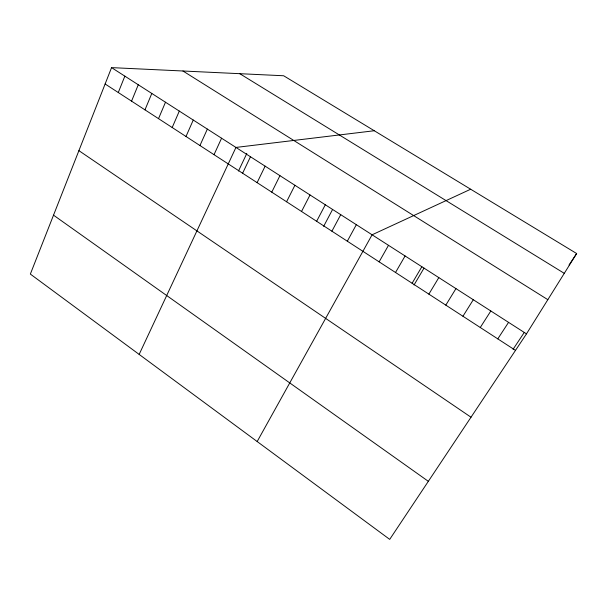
<?xml version="1.0" encoding="UTF-8"?>
<svg xmlns="http://www.w3.org/2000/svg" width="607" height="607" viewBox="0 0 607 607"><rect width="100%" height="100%" fill="white"/><g stroke="black" fill="none" stroke-linecap="round" stroke-linejoin="round"><path stroke-width="0.91" d="M111.559 67.62L30.35 274.083L389.702 539.38L526.489 333.865L576.65 253.536L283.659 75.761L111.559 67.62L526.489 333.865M118.282 92.522L124.852 76.148M131.567 101.149L138.267 84.752M144.974 109.852L151.811 93.448M158.518 118.646L165.491 102.226M172.191 127.523L179.308 111.089M186 136.484L193.261 120.042M199.946 145.536L207.351 129.086M214.028 154.679L221.578 138.214M139.155 354.412L235.948 147.433L374.276 130.74M238.483 171.03L246.799 153.488M242.61 173.23L250.471 156.75M257.118 182.646L265.13 166.159M271.777 192.161L279.948 175.666M286.58 201.767L294.911 185.272M301.535 211.479L310.025 194.968M316.642 221.282L325.306 204.771M323.66 226.335L332.598 209.453M331.9 231.191L340.739 214.673M347.325 241.199L356.332 224.681M257.171 441.539L372.091 234.795L470.675 189.232M379.132 261.845L388.495 245.319M395.529 272.49L405.089 255.964M412.107 283.257L421.857 266.731M414.027 285.009L424.02 268.112M428.868 294.137L438.815 277.611M445.811 305.131L455.963 288.606M462.944 316.255L473.293 299.737M480.274 327.499L490.828 310.981M497.786 338.873L508.56 322.363M513.067 349.313L524.266 332.439M569.04 265.001L576.65 253.536M239.765 73.682L564.282 273.347M182.935 70.996L547.84 299.676M105.125 83.986L515.502 350.368M78.902 150.65L471.009 417.221M53.522 215.166L428.345 481.328"/></g></svg>
